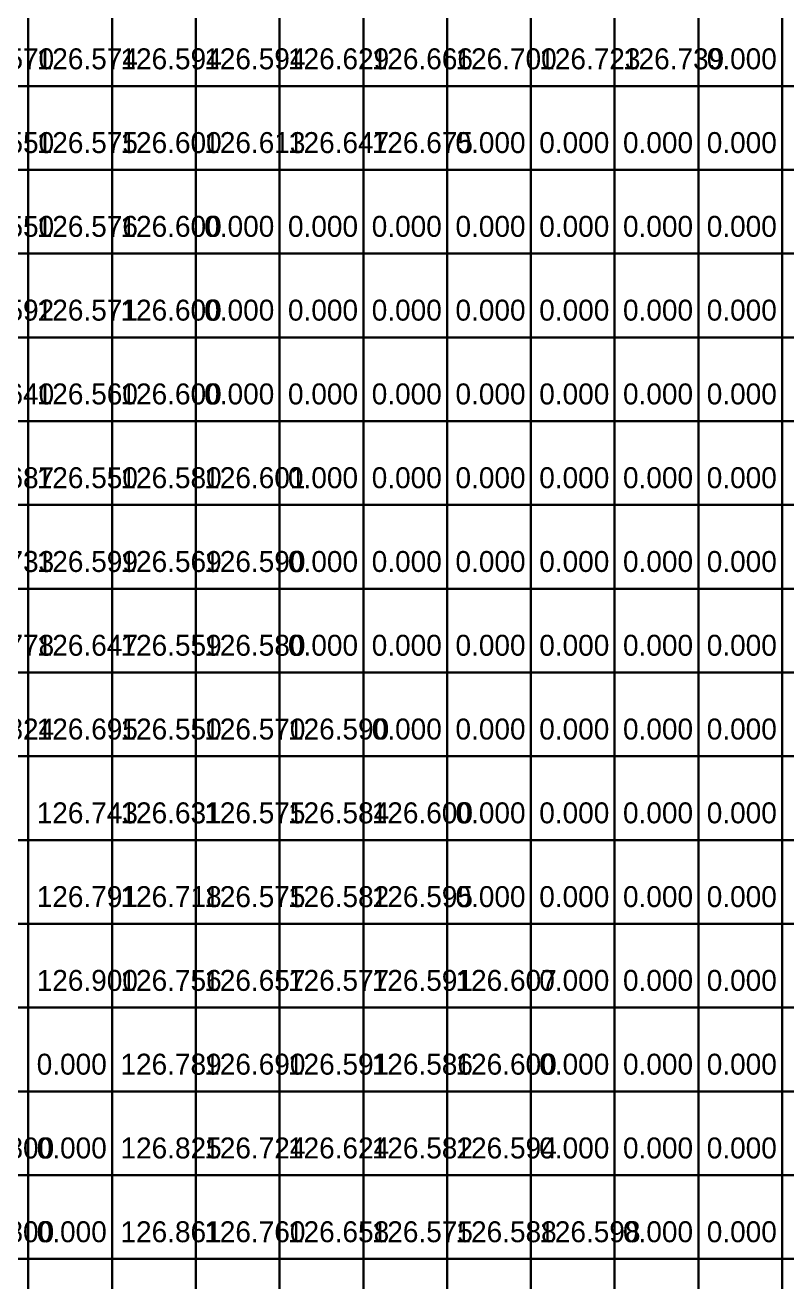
# Model space of a CAD drawing. Header units: metres. Extents: x 287857 to 287978, y 62957 to 63018.
# Drawn here: x 287901.89 to 287910.98, y 62987.56 to 63002.56 of the extents above; entities that cross this region are included whole.
import ezdxf

# ---------------------------------------------------------------- set-up
doc = ezdxf.new("R2010")
doc.units = ezdxf.units.M
for name, color, linetype, true_color in [('ARCH-BARRIER', 7, 'Continuous', 0xf87171), ('ARCH-INTERP', 7, 'Continuous', 0x64748b), ('ARCH-LEVEL-TXT', 7, 'Continuous', 0xa78bfa), ('ARCH-REAL', 7, 'Continuous', 0xa78bfa)]:
    doc.layers.add(name, color=color, linetype=linetype, true_color=true_color)

msp = doc.modelspace()

# ---------------------------------------------------------------- linework, layer by layer
at = {"layer": 'ARCH-BARRIER'}
for points in [[(287900.925, 62992.831, 0), (287901.925, 62992.831, 0), (287901.925, 62993.831, 0), (287900.925, 62993.831, 0), (287900.925, 62992.831, 0)], [(287900.925, 62991.831, 0), (287901.925, 62991.831, 0), (287901.925, 62992.831, 0), (287900.925, 62992.831, 0), (287900.925, 62991.831, 0)], [(287900.925, 62990.831, 0), (287901.925, 62990.831, 0), (287901.925, 62991.831, 0), (287900.925, 62991.831, 0), (287900.925, 62990.831, 0)], [(287900.925, 62989.831, 0), (287901.925, 62989.831, 0), (287901.925, 62990.831, 0), (287900.925, 62990.831, 0), (287900.925, 62989.831, 0)], [(287901.925, 62989.831, 0), (287902.925, 62989.831, 0), (287902.925, 62990.831, 0), (287901.925, 62990.831, 0), (287901.925, 62989.831, 0)], [(287901.925, 62988.831, 0), (287902.925, 62988.831, 0), (287902.925, 62989.831, 0), (287901.925, 62989.831, 0), (287901.925, 62988.831, 0)], [(287901.925, 62987.831, 0), (287902.925, 62987.831, 0), (287902.925, 62988.831, 0), (287901.925, 62988.831, 0), (287901.925, 62987.831, 0)], [(287901.925, 62986.831, 0), (287902.925, 62986.831, 0), (287902.925, 62987.831, 0), (287901.925, 62987.831, 0), (287901.925, 62986.831, 0)], [(287902.925, 62986.831, 0), (287903.925, 62986.831, 0), (287903.925, 62987.831, 0), (287902.925, 62987.831, 0), (287902.925, 62986.831, 0)]]:
    msp.add_polyline3d(points, dxfattribs=at)
at = {"layer": 'ARCH-INTERP'}
for points in [[(287900.925, 63001.831, 126.57), (287901.925, 63001.831, 126.57), (287901.925, 63002.831, 126.57), (287900.925, 63002.831, 126.57), (287900.925, 63001.831, 126.57)], [(287901.925, 63001.831, 126.574), (287902.925, 63001.831, 126.574), (287902.925, 63002.831, 126.574), (287901.925, 63002.831, 126.574), (287901.925, 63001.831, 126.574)], [(287902.925, 63001.831, 126.594), (287903.925, 63001.831, 126.594), (287903.925, 63002.831, 126.594), (287902.925, 63002.831, 126.594), (287902.925, 63001.831, 126.594)], [(287903.925, 63001.831, 126.594), (287904.925, 63001.831, 126.594), (287904.925, 63002.831, 126.594), (287903.925, 63002.831, 126.594), (287903.925, 63001.831, 126.594)], [(287904.925, 63001.831, 126.629), (287905.925, 63001.831, 126.629), (287905.925, 63002.831, 126.629), (287904.925, 63002.831, 126.629), (287904.925, 63001.831, 126.629)], [(287905.925, 63001.831, 126.666), (287906.925, 63001.831, 126.666), (287906.925, 63002.831, 126.666), (287905.925, 63002.831, 126.666), (287905.925, 63001.831, 126.666)], [(287906.925, 63001.831, 126.7), (287907.925, 63001.831, 126.7), (287907.925, 63002.831, 126.7), (287906.925, 63002.831, 126.7), (287906.925, 63001.831, 126.7)], [(287907.925, 63001.831, 126.723), (287908.925, 63001.831, 126.723), (287908.925, 63002.831, 126.723), (287907.925, 63002.831, 126.723), (287907.925, 63001.831, 126.723)], [(287908.925, 63001.831, 126.739), (287909.925, 63001.831, 126.739), (287909.925, 63002.831, 126.739), (287908.925, 63002.831, 126.739), (287908.925, 63001.831, 126.739)], [(287909.925, 63001.831, 0), (287910.925, 63001.831, 0), (287910.925, 63002.831, 0), (287909.925, 63002.831, 0), (287909.925, 63001.831, 0)], [(287910.925, 63001.831, 0), (287911.925, 63001.831, 0), (287911.925, 63002.831, 0), (287910.925, 63002.831, 0), (287910.925, 63001.831, 0)], [(287901.925, 63000.831, 126.575), (287902.925, 63000.831, 126.575), (287902.925, 63001.831, 126.575), (287901.925, 63001.831, 126.575), (287901.925, 63000.831, 126.575)], [(287903.925, 63000.831, 126.613), (287904.925, 63000.831, 126.613), (287904.925, 63001.831, 126.613), (287903.925, 63001.831, 126.613), (287903.925, 63000.831, 126.613)], [(287904.925, 63000.831, 126.647), (287905.925, 63000.831, 126.647), (287905.925, 63001.831, 126.647), (287904.925, 63001.831, 126.647), (287904.925, 63000.831, 126.647)], [(287905.925, 63000.831, 126.675), (287906.925, 63000.831, 126.675), (287906.925, 63001.831, 126.675), (287905.925, 63001.831, 126.675), (287905.925, 63000.831, 126.675)], [(287906.925, 63000.831, 0), (287907.925, 63000.831, 0), (287907.925, 63001.831, 0), (287906.925, 63001.831, 0), (287906.925, 63000.831, 0)], [(287907.925, 63000.831, 0), (287908.925, 63000.831, 0), (287908.925, 63001.831, 0), (287907.925, 63001.831, 0), (287907.925, 63000.831, 0)], [(287908.925, 63000.831, 0), (287909.925, 63000.831, 0), (287909.925, 63001.831, 0), (287908.925, 63001.831, 0), (287908.925, 63000.831, 0)], [(287909.925, 63000.831, 0), (287910.925, 63000.831, 0), (287910.925, 63001.831, 0), (287909.925, 63001.831, 0), (287909.925, 63000.831, 0)], [(287910.925, 63000.831, 0), (287911.925, 63000.831, 0), (287911.925, 63001.831, 0), (287910.925, 63001.831, 0), (287910.925, 63000.831, 0)], [(287901.925, 62999.831, 126.576), (287902.925, 62999.831, 126.576), (287902.925, 63000.831, 126.576), (287901.925, 63000.831, 126.576), (287901.925, 62999.831, 126.576)], [(287903.925, 62999.831, 0), (287904.925, 62999.831, 0), (287904.925, 63000.831, 0), (287903.925, 63000.831, 0), (287903.925, 62999.831, 0)], [(287904.925, 62999.831, 0), (287905.925, 62999.831, 0), (287905.925, 63000.831, 0), (287904.925, 63000.831, 0), (287904.925, 62999.831, 0)], [(287905.925, 62999.831, 0), (287906.925, 62999.831, 0), (287906.925, 63000.831, 0), (287905.925, 63000.831, 0), (287905.925, 62999.831, 0)], [(287906.925, 62999.831, 0), (287907.925, 62999.831, 0), (287907.925, 63000.831, 0), (287906.925, 63000.831, 0), (287906.925, 62999.831, 0)], [(287907.925, 62999.831, 0), (287908.925, 62999.831, 0), (287908.925, 63000.831, 0), (287907.925, 63000.831, 0), (287907.925, 62999.831, 0)], [(287908.925, 62999.831, 0), (287909.925, 62999.831, 0), (287909.925, 63000.831, 0), (287908.925, 63000.831, 0), (287908.925, 62999.831, 0)], [(287909.925, 62999.831, 0), (287910.925, 62999.831, 0), (287910.925, 63000.831, 0), (287909.925, 63000.831, 0), (287909.925, 62999.831, 0)], [(287910.925, 62999.831, 0), (287911.925, 62999.831, 0), (287911.925, 63000.831, 0), (287910.925, 63000.831, 0), (287910.925, 62999.831, 0)], [(287900.925, 62998.831, 126.592), (287901.925, 62998.831, 126.592), (287901.925, 62999.831, 126.592), (287900.925, 62999.831, 126.592), (287900.925, 62998.831, 126.592)], [(287901.925, 62998.831, 126.571), (287902.925, 62998.831, 126.571), (287902.925, 62999.831, 126.571), (287901.925, 62999.831, 126.571), (287901.925, 62998.831, 126.571)], [(287903.925, 62998.831, 0), (287904.925, 62998.831, 0), (287904.925, 62999.831, 0), (287903.925, 62999.831, 0), (287903.925, 62998.831, 0)], [(287904.925, 62998.831, 0), (287905.925, 62998.831, 0), (287905.925, 62999.831, 0), (287904.925, 62999.831, 0), (287904.925, 62998.831, 0)], [(287905.925, 62998.831, 0), (287906.925, 62998.831, 0), (287906.925, 62999.831, 0), (287905.925, 62999.831, 0), (287905.925, 62998.831, 0)], [(287906.925, 62998.831, 0), (287907.925, 62998.831, 0), (287907.925, 62999.831, 0), (287906.925, 62999.831, 0), (287906.925, 62998.831, 0)], [(287907.925, 62998.831, 0), (287908.925, 62998.831, 0), (287908.925, 62999.831, 0), (287907.925, 62999.831, 0), (287907.925, 62998.831, 0)], [(287908.925, 62998.831, 0), (287909.925, 62998.831, 0), (287909.925, 62999.831, 0), (287908.925, 62999.831, 0), (287908.925, 62998.831, 0)], [(287909.925, 62998.831, 0), (287910.925, 62998.831, 0), (287910.925, 62999.831, 0), (287909.925, 62999.831, 0), (287909.925, 62998.831, 0)], [(287910.925, 62998.831, 0), (287911.925, 62998.831, 0), (287911.925, 62999.831, 0), (287910.925, 62999.831, 0), (287910.925, 62998.831, 0)], [(287900.925, 62997.831, 126.64), (287901.925, 62997.831, 126.64), (287901.925, 62998.831, 126.64), (287900.925, 62998.831, 126.64), (287900.925, 62997.831, 126.64)], [(287901.925, 62997.831, 126.56), (287902.925, 62997.831, 126.56), (287902.925, 62998.831, 126.56), (287901.925, 62998.831, 126.56), (287901.925, 62997.831, 126.56)], [(287903.925, 62997.831, 0), (287904.925, 62997.831, 0), (287904.925, 62998.831, 0), (287903.925, 62998.831, 0), (287903.925, 62997.831, 0)], [(287904.925, 62997.831, 0), (287905.925, 62997.831, 0), (287905.925, 62998.831, 0), (287904.925, 62998.831, 0), (287904.925, 62997.831, 0)], [(287905.925, 62997.831, 0), (287906.925, 62997.831, 0), (287906.925, 62998.831, 0), (287905.925, 62998.831, 0), (287905.925, 62997.831, 0)], [(287906.925, 62997.831, 0), (287907.925, 62997.831, 0), (287907.925, 62998.831, 0), (287906.925, 62998.831, 0), (287906.925, 62997.831, 0)], [(287907.925, 62997.831, 0), (287908.925, 62997.831, 0), (287908.925, 62998.831, 0), (287907.925, 62998.831, 0), (287907.925, 62997.831, 0)], [(287908.925, 62997.831, 0), (287909.925, 62997.831, 0), (287909.925, 62998.831, 0), (287908.925, 62998.831, 0), (287908.925, 62997.831, 0)], [(287909.925, 62997.831, 0), (287910.925, 62997.831, 0), (287910.925, 62998.831, 0), (287909.925, 62998.831, 0), (287909.925, 62997.831, 0)], [(287910.925, 62997.831, 0), (287911.925, 62997.831, 0), (287911.925, 62998.831, 0), (287910.925, 62998.831, 0), (287910.925, 62997.831, 0)], [(287900.925, 62996.831, 126.687), (287901.925, 62996.831, 126.687), (287901.925, 62997.831, 126.687), (287900.925, 62997.831, 126.687), (287900.925, 62996.831, 126.687)], [(287901.925, 62996.831, 126.55), (287902.925, 62996.831, 126.55), (287902.925, 62997.831, 126.55), (287901.925, 62997.831, 126.55), (287901.925, 62996.831, 126.55)], [(287902.925, 62996.831, 126.58), (287903.925, 62996.831, 126.58), (287903.925, 62997.831, 126.58), (287902.925, 62997.831, 126.58), (287902.925, 62996.831, 126.58)], [(287903.925, 62996.831, 126.601), (287904.925, 62996.831, 126.601), (287904.925, 62997.831, 126.601), (287903.925, 62997.831, 126.601), (287903.925, 62996.831, 126.601)], [(287904.925, 62996.831, 0), (287905.925, 62996.831, 0), (287905.925, 62997.831, 0), (287904.925, 62997.831, 0), (287904.925, 62996.831, 0)], [(287905.925, 62996.831, 0), (287906.925, 62996.831, 0), (287906.925, 62997.831, 0), (287905.925, 62997.831, 0), (287905.925, 62996.831, 0)], [(287906.925, 62996.831, 0), (287907.925, 62996.831, 0), (287907.925, 62997.831, 0), (287906.925, 62997.831, 0), (287906.925, 62996.831, 0)], [(287907.925, 62996.831, 0), (287908.925, 62996.831, 0), (287908.925, 62997.831, 0), (287907.925, 62997.831, 0), (287907.925, 62996.831, 0)], [(287908.925, 62996.831, 0), (287909.925, 62996.831, 0), (287909.925, 62997.831, 0), (287908.925, 62997.831, 0), (287908.925, 62996.831, 0)], [(287909.925, 62996.831, 0), (287910.925, 62996.831, 0), (287910.925, 62997.831, 0), (287909.925, 62997.831, 0), (287909.925, 62996.831, 0)], [(287910.925, 62996.831, 0), (287911.925, 62996.831, 0), (287911.925, 62997.831, 0), (287910.925, 62997.831, 0), (287910.925, 62996.831, 0)], [(287900.925, 62995.831, 126.733), (287901.925, 62995.831, 126.733), (287901.925, 62996.831, 126.733), (287900.925, 62996.831, 126.733), (287900.925, 62995.831, 126.733)], [(287901.925, 62995.831, 126.599), (287902.925, 62995.831, 126.599), (287902.925, 62996.831, 126.599), (287901.925, 62996.831, 126.599), (287901.925, 62995.831, 126.599)], [(287902.925, 62995.831, 126.569), (287903.925, 62995.831, 126.569), (287903.925, 62996.831, 126.569), (287902.925, 62996.831, 126.569), (287902.925, 62995.831, 126.569)], [(287903.925, 62995.831, 126.59), (287904.925, 62995.831, 126.59), (287904.925, 62996.831, 126.59), (287903.925, 62996.831, 126.59), (287903.925, 62995.831, 126.59)], [(287904.925, 62995.831, 0), (287905.925, 62995.831, 0), (287905.925, 62996.831, 0), (287904.925, 62996.831, 0), (287904.925, 62995.831, 0)], [(287905.925, 62995.831, 0), (287906.925, 62995.831, 0), (287906.925, 62996.831, 0), (287905.925, 62996.831, 0), (287905.925, 62995.831, 0)], [(287906.925, 62995.831, 0), (287907.925, 62995.831, 0), (287907.925, 62996.831, 0), (287906.925, 62996.831, 0), (287906.925, 62995.831, 0)], [(287907.925, 62995.831, 0), (287908.925, 62995.831, 0), (287908.925, 62996.831, 0), (287907.925, 62996.831, 0), (287907.925, 62995.831, 0)], [(287908.925, 62995.831, 0), (287909.925, 62995.831, 0), (287909.925, 62996.831, 0), (287908.925, 62996.831, 0), (287908.925, 62995.831, 0)], [(287909.925, 62995.831, 0), (287910.925, 62995.831, 0), (287910.925, 62996.831, 0), (287909.925, 62996.831, 0), (287909.925, 62995.831, 0)], [(287910.925, 62995.831, 0), (287911.925, 62995.831, 0), (287911.925, 62996.831, 0), (287910.925, 62996.831, 0), (287910.925, 62995.831, 0)], [(287900.925, 62994.831, 126.778), (287901.925, 62994.831, 126.778), (287901.925, 62995.831, 126.778), (287900.925, 62995.831, 126.778), (287900.925, 62994.831, 126.778)], [(287901.925, 62994.831, 126.647), (287902.925, 62994.831, 126.647), (287902.925, 62995.831, 126.647), (287901.925, 62995.831, 126.647), (287901.925, 62994.831, 126.647)], [(287902.925, 62994.831, 126.559), (287903.925, 62994.831, 126.559), (287903.925, 62995.831, 126.559), (287902.925, 62995.831, 126.559), (287902.925, 62994.831, 126.559)], [(287903.925, 62994.831, 126.58), (287904.925, 62994.831, 126.58), (287904.925, 62995.831, 126.58), (287903.925, 62995.831, 126.58), (287903.925, 62994.831, 126.58)], [(287904.925, 62994.831, 0), (287905.925, 62994.831, 0), (287905.925, 62995.831, 0), (287904.925, 62995.831, 0), (287904.925, 62994.831, 0)], [(287905.925, 62994.831, 0), (287906.925, 62994.831, 0), (287906.925, 62995.831, 0), (287905.925, 62995.831, 0), (287905.925, 62994.831, 0)], [(287906.925, 62994.831, 0), (287907.925, 62994.831, 0), (287907.925, 62995.831, 0), (287906.925, 62995.831, 0), (287906.925, 62994.831, 0)], [(287907.925, 62994.831, 0), (287908.925, 62994.831, 0), (287908.925, 62995.831, 0), (287907.925, 62995.831, 0), (287907.925, 62994.831, 0)], [(287908.925, 62994.831, 0), (287909.925, 62994.831, 0), (287909.925, 62995.831, 0), (287908.925, 62995.831, 0), (287908.925, 62994.831, 0)], [(287909.925, 62994.831, 0), (287910.925, 62994.831, 0), (287910.925, 62995.831, 0), (287909.925, 62995.831, 0), (287909.925, 62994.831, 0)], [(287910.925, 62994.831, 0), (287911.925, 62994.831, 0), (287911.925, 62995.831, 0), (287910.925, 62995.831, 0), (287910.925, 62994.831, 0)], [(287900.925, 62993.831, 126.824), (287901.925, 62993.831, 126.824), (287901.925, 62994.831, 126.824), (287900.925, 62994.831, 126.824), (287900.925, 62993.831, 126.824)], [(287901.925, 62993.831, 126.695), (287902.925, 62993.831, 126.695), (287902.925, 62994.831, 126.695), (287901.925, 62994.831, 126.695), (287901.925, 62993.831, 126.695)], [(287903.925, 62993.831, 126.57), (287904.925, 62993.831, 126.57), (287904.925, 62994.831, 126.57), (287903.925, 62994.831, 126.57), (287903.925, 62993.831, 126.57)], [(287904.925, 62993.831, 126.59), (287905.925, 62993.831, 126.59), (287905.925, 62994.831, 126.59), (287904.925, 62994.831, 126.59), (287904.925, 62993.831, 126.59)], [(287905.925, 62993.831, 0), (287906.925, 62993.831, 0), (287906.925, 62994.831, 0), (287905.925, 62994.831, 0), (287905.925, 62993.831, 0)], [(287906.925, 62993.831, 0), (287907.925, 62993.831, 0), (287907.925, 62994.831, 0), (287906.925, 62994.831, 0), (287906.925, 62993.831, 0)], [(287907.925, 62993.831, 0), (287908.925, 62993.831, 0), (287908.925, 62994.831, 0), (287907.925, 62994.831, 0), (287907.925, 62993.831, 0)], [(287908.925, 62993.831, 0), (287909.925, 62993.831, 0), (287909.925, 62994.831, 0), (287908.925, 62994.831, 0), (287908.925, 62993.831, 0)], [(287909.925, 62993.831, 0), (287910.925, 62993.831, 0), (287910.925, 62994.831, 0), (287909.925, 62994.831, 0), (287909.925, 62993.831, 0)], [(287910.925, 62993.831, 0), (287911.925, 62993.831, 0), (287911.925, 62994.831, 0), (287910.925, 62994.831, 0), (287910.925, 62993.831, 0)], [(287901.925, 62992.831, 126.743), (287902.925, 62992.831, 126.743), (287902.925, 62993.831, 126.743), (287901.925, 62993.831, 126.743), (287901.925, 62992.831, 126.743)], [(287902.925, 62992.831, 126.631), (287903.925, 62992.831, 126.631), (287903.925, 62993.831, 126.631), (287902.925, 62993.831, 126.631), (287902.925, 62992.831, 126.631)], [(287904.925, 62992.831, 126.584), (287905.925, 62992.831, 126.584), (287905.925, 62993.831, 126.584), (287904.925, 62993.831, 126.584), (287904.925, 62992.831, 126.584)], [(287906.925, 62992.831, 0), (287907.925, 62992.831, 0), (287907.925, 62993.831, 0), (287906.925, 62993.831, 0), (287906.925, 62992.831, 0)], [(287907.925, 62992.831, 0), (287908.925, 62992.831, 0), (287908.925, 62993.831, 0), (287907.925, 62993.831, 0), (287907.925, 62992.831, 0)], [(287908.925, 62992.831, 0), (287909.925, 62992.831, 0), (287909.925, 62993.831, 0), (287908.925, 62993.831, 0), (287908.925, 62992.831, 0)], [(287909.925, 62992.831, 0), (287910.925, 62992.831, 0), (287910.925, 62993.831, 0), (287909.925, 62993.831, 0), (287909.925, 62992.831, 0)], [(287910.925, 62992.831, 0), (287911.925, 62992.831, 0), (287911.925, 62993.831, 0), (287910.925, 62993.831, 0), (287910.925, 62992.831, 0)], [(287901.925, 62991.831, 126.791), (287902.925, 62991.831, 126.791), (287902.925, 62992.831, 126.791), (287901.925, 62992.831, 126.791), (287901.925, 62991.831, 126.791)], [(287902.925, 62991.831, 126.718), (287903.925, 62991.831, 126.718), (287903.925, 62992.831, 126.718), (287902.925, 62992.831, 126.718), (287902.925, 62991.831, 126.718)], [(287904.925, 62991.831, 126.582), (287905.925, 62991.831, 126.582), (287905.925, 62992.831, 126.582), (287904.925, 62992.831, 126.582), (287904.925, 62991.831, 126.582)], [(287905.925, 62991.831, 126.595), (287906.925, 62991.831, 126.595), (287906.925, 62992.831, 126.595), (287905.925, 62992.831, 126.595), (287905.925, 62991.831, 126.595)], [(287906.925, 62991.831, 0), (287907.925, 62991.831, 0), (287907.925, 62992.831, 0), (287906.925, 62992.831, 0), (287906.925, 62991.831, 0)], [(287907.925, 62991.831, 0), (287908.925, 62991.831, 0), (287908.925, 62992.831, 0), (287907.925, 62992.831, 0), (287907.925, 62991.831, 0)], [(287908.925, 62991.831, 0), (287909.925, 62991.831, 0), (287909.925, 62992.831, 0), (287908.925, 62992.831, 0), (287908.925, 62991.831, 0)], [(287909.925, 62991.831, 0), (287910.925, 62991.831, 0), (287910.925, 62992.831, 0), (287909.925, 62992.831, 0), (287909.925, 62991.831, 0)], [(287910.925, 62991.831, 0), (287911.925, 62991.831, 0), (287911.925, 62992.831, 0), (287910.925, 62992.831, 0), (287910.925, 62991.831, 0)], [(287902.925, 62990.831, 126.756), (287903.925, 62990.831, 126.756), (287903.925, 62991.831, 126.756), (287902.925, 62991.831, 126.756), (287902.925, 62990.831, 126.756)], [(287903.925, 62990.831, 126.657), (287904.925, 62990.831, 126.657), (287904.925, 62991.831, 126.657), (287903.925, 62991.831, 126.657), (287903.925, 62990.831, 126.657)], [(287904.925, 62990.831, 126.577), (287905.925, 62990.831, 126.577), (287905.925, 62991.831, 126.577), (287904.925, 62991.831, 126.577), (287904.925, 62990.831, 126.577)], [(287905.925, 62990.831, 126.591), (287906.925, 62990.831, 126.591), (287906.925, 62991.831, 126.591), (287905.925, 62991.831, 126.591), (287905.925, 62990.831, 126.591)], [(287906.925, 62990.831, 126.607), (287907.925, 62990.831, 126.607), (287907.925, 62991.831, 126.607), (287906.925, 62991.831, 126.607), (287906.925, 62990.831, 126.607)], [(287907.925, 62990.831, 0), (287908.925, 62990.831, 0), (287908.925, 62991.831, 0), (287907.925, 62991.831, 0), (287907.925, 62990.831, 0)], [(287908.925, 62990.831, 0), (287909.925, 62990.831, 0), (287909.925, 62991.831, 0), (287908.925, 62991.831, 0), (287908.925, 62990.831, 0)], [(287909.925, 62990.831, 0), (287910.925, 62990.831, 0), (287910.925, 62991.831, 0), (287909.925, 62991.831, 0), (287909.925, 62990.831, 0)], [(287910.925, 62990.831, 0), (287911.925, 62990.831, 0), (287911.925, 62991.831, 0), (287910.925, 62991.831, 0), (287910.925, 62990.831, 0)], [(287902.925, 62989.831, 126.789), (287903.925, 62989.831, 126.789), (287903.925, 62990.831, 126.789), (287902.925, 62990.831, 126.789), (287902.925, 62989.831, 126.789)], [(287903.925, 62989.831, 126.69), (287904.925, 62989.831, 126.69), (287904.925, 62990.831, 126.69), (287903.925, 62990.831, 126.69), (287903.925, 62989.831, 126.69)], [(287904.925, 62989.831, 126.591), (287905.925, 62989.831, 126.591), (287905.925, 62990.831, 126.591), (287904.925, 62990.831, 126.591), (287904.925, 62989.831, 126.591)], [(287905.925, 62989.831, 126.586), (287906.925, 62989.831, 126.586), (287906.925, 62990.831, 126.586), (287905.925, 62990.831, 126.586), (287905.925, 62989.831, 126.586)], [(287907.925, 62989.831, 0), (287908.925, 62989.831, 0), (287908.925, 62990.831, 0), (287907.925, 62990.831, 0), (287907.925, 62989.831, 0)], [(287908.925, 62989.831, 0), (287909.925, 62989.831, 0), (287909.925, 62990.831, 0), (287908.925, 62990.831, 0), (287908.925, 62989.831, 0)], [(287909.925, 62989.831, 0), (287910.925, 62989.831, 0), (287910.925, 62990.831, 0), (287909.925, 62990.831, 0), (287909.925, 62989.831, 0)], [(287910.925, 62989.831, 0), (287911.925, 62989.831, 0), (287911.925, 62990.831, 0), (287910.925, 62990.831, 0), (287910.925, 62989.831, 0)], [(287900.925, 62988.831, 126.8), (287901.925, 62988.831, 126.8), (287901.925, 62989.831, 126.8), (287900.925, 62989.831, 126.8), (287900.925, 62988.831, 126.8)], [(287902.925, 62988.831, 126.825), (287903.925, 62988.831, 126.825), (287903.925, 62989.831, 126.825), (287902.925, 62989.831, 126.825), (287902.925, 62988.831, 126.825)], [(287903.925, 62988.831, 126.724), (287904.925, 62988.831, 126.724), (287904.925, 62989.831, 126.724), (287903.925, 62989.831, 126.724), (287903.925, 62988.831, 126.724)], [(287904.925, 62988.831, 126.624), (287905.925, 62988.831, 126.624), (287905.925, 62989.831, 126.624), (287904.925, 62989.831, 126.624), (287904.925, 62988.831, 126.624)], [(287905.925, 62988.831, 126.582), (287906.925, 62988.831, 126.582), (287906.925, 62989.831, 126.582), (287905.925, 62989.831, 126.582), (287905.925, 62988.831, 126.582)], [(287906.925, 62988.831, 126.594), (287907.925, 62988.831, 126.594), (287907.925, 62989.831, 126.594), (287906.925, 62989.831, 126.594), (287906.925, 62988.831, 126.594)], [(287907.925, 62988.831, 0), (287908.925, 62988.831, 0), (287908.925, 62989.831, 0), (287907.925, 62989.831, 0), (287907.925, 62988.831, 0)], [(287908.925, 62988.831, 0), (287909.925, 62988.831, 0), (287909.925, 62989.831, 0), (287908.925, 62989.831, 0), (287908.925, 62988.831, 0)], [(287909.925, 62988.831, 0), (287910.925, 62988.831, 0), (287910.925, 62989.831, 0), (287909.925, 62989.831, 0), (287909.925, 62988.831, 0)], [(287910.925, 62988.831, 0), (287911.925, 62988.831, 0), (287911.925, 62989.831, 0), (287910.925, 62989.831, 0), (287910.925, 62988.831, 0)], [(287900.925, 62987.831, 126.8), (287901.925, 62987.831, 126.8), (287901.925, 62988.831, 126.8), (287900.925, 62988.831, 126.8), (287900.925, 62987.831, 126.8)], [(287902.925, 62987.831, 126.861), (287903.925, 62987.831, 126.861), (287903.925, 62988.831, 126.861), (287902.925, 62988.831, 126.861), (287902.925, 62987.831, 126.861)], [(287903.925, 62987.831, 126.76), (287904.925, 62987.831, 126.76), (287904.925, 62988.831, 126.76), (287903.925, 62988.831, 126.76), (287903.925, 62987.831, 126.76)], [(287904.925, 62987.831, 126.658), (287905.925, 62987.831, 126.658), (287905.925, 62988.831, 126.658), (287904.925, 62988.831, 126.658), (287904.925, 62987.831, 126.658)], [(287906.925, 62987.831, 126.588), (287907.925, 62987.831, 126.588), (287907.925, 62988.831, 126.588), (287906.925, 62988.831, 126.588), (287906.925, 62987.831, 126.588)], [(287907.925, 62987.831, 126.598), (287908.925, 62987.831, 126.598), (287908.925, 62988.831, 126.598), (287907.925, 62988.831, 126.598), (287907.925, 62987.831, 126.598)], [(287908.925, 62987.831, 0), (287909.925, 62987.831, 0), (287909.925, 62988.831, 0), (287908.925, 62988.831, 0), (287908.925, 62987.831, 0)], [(287909.925, 62987.831, 0), (287910.925, 62987.831, 0), (287910.925, 62988.831, 0), (287909.925, 62988.831, 0), (287909.925, 62987.831, 0)], [(287910.925, 62987.831, 126.666), (287911.925, 62987.831, 126.666), (287911.925, 62988.831, 126.666), (287910.925, 62988.831, 126.666), (287910.925, 62987.831, 126.666)], [(287900.925, 62986.831, 126.8), (287901.925, 62986.831, 126.8), (287901.925, 62987.831, 126.8), (287900.925, 62987.831, 126.8), (287900.925, 62986.831, 126.8)], [(287903.925, 62986.831, 126.796), (287904.925, 62986.831, 126.796), (287904.925, 62987.831, 126.796), (287903.925, 62987.831, 126.796), (287903.925, 62986.831, 126.796)], [(287904.925, 62986.831, 126.712), (287905.925, 62986.831, 126.712), (287905.925, 62987.831, 126.712), (287904.925, 62987.831, 126.712), (287904.925, 62986.831, 126.712)], [(287906.925, 62986.831, 126.621), (287907.925, 62986.831, 126.621), (287907.925, 62987.831, 126.621), (287906.925, 62987.831, 126.621), (287906.925, 62986.831, 126.621)], [(287907.925, 62986.831, 126.592), (287908.925, 62986.831, 126.592), (287908.925, 62987.831, 126.592), (287907.925, 62987.831, 126.592), (287907.925, 62986.831, 126.592)], [(287909.925, 62986.831, 126.628), (287910.925, 62986.831, 126.628), (287910.925, 62987.831, 126.628), (287909.925, 62987.831, 126.628), (287909.925, 62986.831, 126.628)], [(287910.925, 62986.831, 126.645), (287911.925, 62986.831, 126.645), (287911.925, 62987.831, 126.645), (287910.925, 62987.831, 126.645), (287910.925, 62986.831, 126.645)]]:
    msp.add_polyline3d(points, dxfattribs=at)
at = {"layer": 'ARCH-REAL'}
for points in [[(287900.925, 63000.831, 126.55), (287901.925, 63000.831, 126.55), (287901.925, 63001.831, 126.55), (287900.925, 63001.831, 126.55), (287900.925, 63000.831, 126.55)], [(287902.925, 63000.831, 126.6), (287903.925, 63000.831, 126.6), (287903.925, 63001.831, 126.6), (287902.925, 63001.831, 126.6), (287902.925, 63000.831, 126.6)], [(287900.925, 62999.831, 126.55), (287901.925, 62999.831, 126.55), (287901.925, 63000.831, 126.55), (287900.925, 63000.831, 126.55), (287900.925, 62999.831, 126.55)], [(287902.925, 62999.831, 126.6), (287903.925, 62999.831, 126.6), (287903.925, 63000.831, 126.6), (287902.925, 63000.831, 126.6), (287902.925, 62999.831, 126.6)], [(287902.925, 62998.831, 126.6), (287903.925, 62998.831, 126.6), (287903.925, 62999.831, 126.6), (287902.925, 62999.831, 126.6), (287902.925, 62998.831, 126.6)], [(287902.925, 62997.831, 126.6), (287903.925, 62997.831, 126.6), (287903.925, 62998.831, 126.6), (287902.925, 62998.831, 126.6), (287902.925, 62997.831, 126.6)], [(287902.925, 62993.831, 126.55), (287903.925, 62993.831, 126.55), (287903.925, 62994.831, 126.55), (287902.925, 62994.831, 126.55), (287902.925, 62993.831, 126.55)], [(287903.925, 62992.831, 126.575), (287904.925, 62992.831, 126.575), (287904.925, 62993.831, 126.575), (287903.925, 62993.831, 126.575), (287903.925, 62992.831, 126.575)], [(287905.925, 62992.831, 126.6), (287906.925, 62992.831, 126.6), (287906.925, 62993.831, 126.6), (287905.925, 62993.831, 126.6), (287905.925, 62992.831, 126.6)], [(287903.925, 62991.831, 126.575), (287904.925, 62991.831, 126.575), (287904.925, 62992.831, 126.575), (287903.925, 62992.831, 126.575), (287903.925, 62991.831, 126.575)], [(287901.925, 62990.831, 126.9), (287902.925, 62990.831, 126.9), (287902.925, 62991.831, 126.9), (287901.925, 62991.831, 126.9), (287901.925, 62990.831, 126.9)], [(287906.925, 62989.831, 126.6), (287907.925, 62989.831, 126.6), (287907.925, 62990.831, 126.6), (287906.925, 62990.831, 126.6), (287906.925, 62989.831, 126.6)], [(287905.925, 62987.831, 126.575), (287906.925, 62987.831, 126.575), (287906.925, 62988.831, 126.575), (287905.925, 62988.831, 126.575), (287905.925, 62987.831, 126.575)], [(287905.925, 62986.831, 126.575), (287906.925, 62986.831, 126.575), (287906.925, 62987.831, 126.575), (287905.925, 62987.831, 126.575), (287905.925, 62986.831, 126.575)], [(287908.925, 62986.831, 126.6), (287909.925, 62986.831, 126.6), (287909.925, 62987.831, 126.6), (287908.925, 62987.831, 126.6), (287908.925, 62986.831, 126.6)]]:
    msp.add_polyline3d(points, dxfattribs=at)

# ---------------------------------------------------------------- texts
at = {"layer": 'ARCH-LEVEL-TXT'}
for s, p in [('126.570', (287901.025, 63002.031, 126.57)), ('126.574', (287902.025, 63002.031, 126.574)), ('126.594', (287903.025, 63002.031, 126.594)), ('126.594', (287904.025, 63002.031, 126.594)), ('126.629', (287905.025, 63002.031, 126.629)), ('126.666', (287906.025, 63002.031, 126.666)), ('126.700', (287907.025, 63002.031, 126.7)), ('126.723', (287908.025, 63002.031, 126.723)), ('126.739', (287909.025, 63002.031, 126.739)), ('0.000', (287910.025, 63002.031)), ('126.550', (287901.025, 63001.031, 126.55)), ('126.575', (287902.025, 63001.031, 126.575)), ('126.600', (287903.025, 63001.031, 126.6)), ('126.613', (287904.025, 63001.031, 126.613)), ('126.647', (287905.025, 63001.031, 126.647)), ('126.675', (287906.025, 63001.031, 126.675)), ('0.000', (287907.025, 63001.031)), ('0.000', (287908.025, 63001.031)), ('0.000', (287909.025, 63001.031)), ('0.000', (287910.025, 63001.031)), ('126.550', (287901.025, 63000.031, 126.55)), ('126.576', (287902.025, 63000.031, 126.576)), ('126.600', (287903.025, 63000.031, 126.6)), ('0.000', (287904.025, 63000.031)), ('0.000', (287905.025, 63000.031)), ('0.000', (287906.025, 63000.031)), ('0.000', (287907.025, 63000.031)), ('0.000', (287908.025, 63000.031)), ('0.000', (287909.025, 63000.031)), ('0.000', (287910.025, 63000.031)), ('126.592', (287901.025, 62999.031, 126.592)), ('126.571', (287902.025, 62999.031, 126.571)), ('126.600', (287903.025, 62999.031, 126.6)), ('0.000', (287904.025, 62999.031)), ('0.000', (287905.025, 62999.031)), ('0.000', (287906.025, 62999.031)), ('0.000', (287907.025, 62999.031)), ('0.000', (287908.025, 62999.031)), ('0.000', (287909.025, 62999.031)), ('0.000', (287910.025, 62999.031)), ('126.640', (287901.025, 62998.031, 126.64)), ('126.560', (287902.025, 62998.031, 126.56)), ('126.600', (287903.025, 62998.031, 126.6)), ('0.000', (287904.025, 62998.031)), ('0.000', (287905.025, 62998.031)), ('0.000', (287906.025, 62998.031)), ('0.000', (287907.025, 62998.031)), ('0.000', (287908.025, 62998.031)), ('0.000', (287909.025, 62998.031)), ('0.000', (287910.025, 62998.031)), ('126.687', (287901.025, 62997.031, 126.687)), ('126.550', (287902.025, 62997.031, 126.55)), ('126.580', (287903.025, 62997.031, 126.58)), ('126.601', (287904.025, 62997.031, 126.601)), ('0.000', (287905.025, 62997.031)), ('0.000', (287906.025, 62997.031)), ('0.000', (287907.025, 62997.031)), ('0.000', (287908.025, 62997.031)), ('0.000', (287909.025, 62997.031)), ('0.000', (287910.025, 62997.031)), ('126.733', (287901.025, 62996.031, 126.733)), ('126.599', (287902.025, 62996.031, 126.599)), ('126.569', (287903.025, 62996.031, 126.569)), ('126.590', (287904.025, 62996.031, 126.59)), ('0.000', (287905.025, 62996.031)), ('0.000', (287906.025, 62996.031)), ('0.000', (287907.025, 62996.031)), ('0.000', (287908.025, 62996.031)), ('0.000', (287909.025, 62996.031)), ('0.000', (287910.025, 62996.031)), ('126.778', (287901.025, 62995.031, 126.778)), ('126.647', (287902.025, 62995.031, 126.647)), ('126.559', (287903.025, 62995.031, 126.559)), ('126.580', (287904.025, 62995.031, 126.58)), ('0.000', (287905.025, 62995.031)), ('0.000', (287906.025, 62995.031)), ('0.000', (287907.025, 62995.031)), ('0.000', (287908.025, 62995.031)), ('0.000', (287909.025, 62995.031)), ('0.000', (287910.025, 62995.031)), ('126.824', (287901.025, 62994.031, 126.824)), ('126.695', (287902.025, 62994.031, 126.695)), ('126.550', (287903.025, 62994.031, 126.55)), ('126.570', (287904.025, 62994.031, 126.57)), ('126.590', (287905.025, 62994.031, 126.59)), ('0.000', (287906.025, 62994.031)), ('0.000', (287907.025, 62994.031)), ('0.000', (287908.025, 62994.031)), ('0.000', (287909.025, 62994.031)), ('0.000', (287910.025, 62994.031)), ('126.743', (287902.025, 62993.031, 126.743)), ('126.631', (287903.025, 62993.031, 126.631)), ('126.575', (287904.025, 62993.031, 126.575)), ('126.584', (287905.025, 62993.031, 126.584)), ('126.600', (287906.025, 62993.031, 126.6)), ('0.000', (287907.025, 62993.031)), ('0.000', (287908.025, 62993.031)), ('0.000', (287909.025, 62993.031)), ('0.000', (287910.025, 62993.031)), ('126.791', (287902.025, 62992.031, 126.791)), ('126.718', (287903.025, 62992.031, 126.718)), ('126.575', (287904.025, 62992.031, 126.575)), ('126.582', (287905.025, 62992.031, 126.582)), ('126.595', (287906.025, 62992.031, 126.595)), ('0.000', (287907.025, 62992.031)), ('0.000', (287908.025, 62992.031)), ('0.000', (287909.025, 62992.031)), ('0.000', (287910.025, 62992.031)), ('126.900', (287902.025, 62991.031, 126.9)), ('126.756', (287903.025, 62991.031, 126.756)), ('126.657', (287904.025, 62991.031, 126.657)), ('126.577', (287905.025, 62991.031, 126.577)), ('126.591', (287906.025, 62991.031, 126.591)), ('126.607', (287907.025, 62991.031, 126.607)), ('0.000', (287908.025, 62991.031)), ('0.000', (287909.025, 62991.031)), ('0.000', (287910.025, 62991.031)), ('0.000', (287902.025, 62990.031)), ('126.789', (287903.025, 62990.031, 126.789)), ('126.690', (287904.025, 62990.031, 126.69)), ('126.591', (287905.025, 62990.031, 126.591)), ('126.586', (287906.025, 62990.031, 126.586)), ('126.600', (287907.025, 62990.031, 126.6)), ('0.000', (287908.025, 62990.031)), ('0.000', (287909.025, 62990.031)), ('0.000', (287910.025, 62990.031)), ('126.800', (287901.025, 62989.031, 126.8)), ('0.000', (287902.025, 62989.031)), ('126.825', (287903.025, 62989.031, 126.825)), ('126.724', (287904.025, 62989.031, 126.724)), ('126.624', (287905.025, 62989.031, 126.624)), ('126.582', (287906.025, 62989.031, 126.582)), ('126.594', (287907.025, 62989.031, 126.594)), ('0.000', (287908.025, 62989.031)), ('0.000', (287909.025, 62989.031)), ('0.000', (287910.025, 62989.031)), ('126.800', (287901.025, 62988.031, 126.8)), ('0.000', (287902.025, 62988.031)), ('126.861', (287903.025, 62988.031, 126.861)), ('126.760', (287904.025, 62988.031, 126.76)), ('126.658', (287905.025, 62988.031, 126.658)), ('126.575', (287906.025, 62988.031, 126.575)), ('126.588', (287907.025, 62988.031, 126.588)), ('126.598', (287908.025, 62988.031, 126.598)), ('0.000', (287909.025, 62988.031)), ('0.000', (287910.025, 62988.031))]:
    msp.add_text(s, height=0.25, dxfattribs=at).set_placement(p)

doc.saveas('drawing.dxf')
